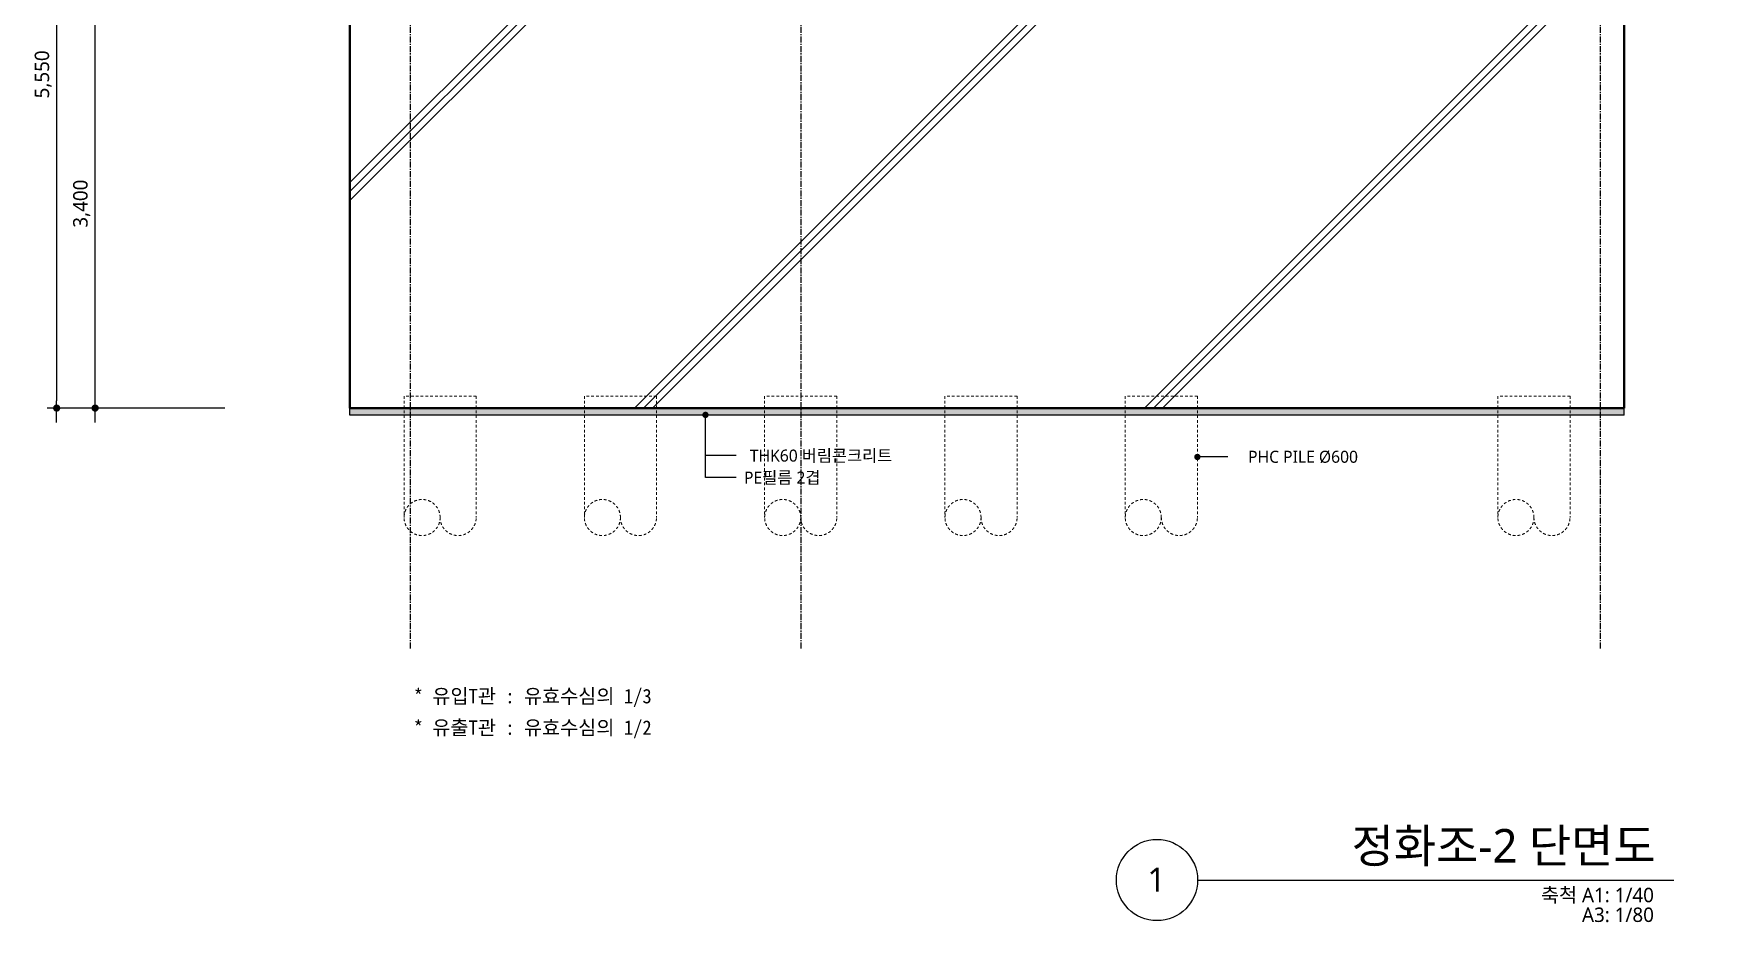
# Model space of a CAD drawing. Header units: millimetres. Extents: x 169673 to 334584, y 156879 to 224061.
# Drawn here: x 242102 to 256133, y 157269 to 164658 of the extents above; entities that cross this region are included whole.
import ezdxf
from ezdxf.enums import TextEntityAlignment as Align

# ---------------------------------------------------------------- set-up
doc = ezdxf.new("R2010")
doc.units = ezdxf.units.MM
doc.header["$LTSCALE"] = 40
doc.header["$MEASUREMENT"] = 0
for name, pattern in [('CEN', [62, 60, -1, 0, -1]), ('CENTER', [2, 1.25, -0.25, 0.25, -0.25]), ('HID', [2, 1.1, -0.9])]:
    doc.linetypes.add(name, pattern=pattern)
doc.layers.get('0').update_dxf_attribs({"linetype": 'CONTINUOUS'})
for name, color, linetype, lineweight in [('A-CONC-LIN1', 2, 'CONTINUOUS', 40), ('A-MKXS-TEXT1', 3, 'CONTINUOUS', 25), ('A-XXXX-HATC', 8, 'CONTINUOUS', 18), ('A-XXXX-SYMB', 7, 'CONTINUOUS', 25), ('A-XXXX-TXT1', 3, 'CONTINUOUS', 25), ('A-XXXX-WAT1', 9, 'HID', 20)]:
    doc.layers.add(name, color=color, linetype=linetype, lineweight=lineweight)
for name, color, linetype in [('A-CONC-SOLD', 252, 'CEN'), ('A-DIMS', 7, 'CONTINUOUS'), ('A-MKXS-LEAD', 7, 'CONTINUOUS'), ('A-SECT-LIN3', 255, 'CONTINUOUS'), ('AA-AXIS-LINE-1', 1, 'CENTER')]:
    doc.layers.add(name, color=color, linetype=linetype)
doc.styles.add('HY울릉도L', font='')
doc.styles.add('돋움체', font='')
doc.styles.add('맑은고딕', font='malgun.ttf')
doc.styles.get('HY울릉도L').set_extended_font_data('HYwulM')
doc.styles.get('돋움체').set_extended_font_data('DotumChe')
doc.dimstyles.new('CDIM', dxfattribs={"dimtxt": 3, "dimasz": 1.5, "dimexe": 2, "dimexo": 1, "dimgap": 1, "dimtad": 1, "dimdec": 0, "dimrnd": 0.5, "dimzin": 0, "dimdsep": 32, "dimlunit": 6, "dimtxsty": 'HY울릉도L', "dimblk1": '_CIDOT', "dimblk2": '_CIDOT', "dimsah": 1, "dimcen": 5.5, "dimclrd": 2, "dimclre": 2, "dimclrt": 7, "dimadec": 0, "dimazin": 0, "dimtfac": 1, "dimtdec": 0, "dimtix": 1, "dimtmove": 2, "dimatfit": 1, "dimldrblk": '_CIDOT', "dimfxl": 1, "dimtolj": 1, "dimtzin": 0, "dimlwd": -1, "dimarcsym": 0})

# ---------------------------------------------------------------- blocks, each defined once
blk = doc.blocks.new('_CIDOT')
at = {"color": 0, "linetype": 'ByBlock'}
blk.add_line((2, 0), (-1, 0), dxfattribs=at)
at = {"color": 0, "linetype": 'ByBlock', "const_width": 0.5}
blk.add_lwpolyline([(-0.25, 0, 1), (0.25, 0, 1)], format="xyb", close=True, dxfattribs=at)
blk = doc.blocks.new('*D162')
at = {"layer": 'A-DIMS', "lineweight": -2, "transparency": 16777216}
for p, q in [((243693, 164945), (242533, 164945)), ((243693, 161545), (242533, 161545))]:
    blk.add_line(p, q, dxfattribs=at)
at = {"layer": 'A-DIMS', "transparency": 16777216}
blk.add_line((242613, 161605), (242613, 164885), dxfattribs=at)
at = {"layer": 'A-DIMS', "transparency": 16777216, "xscale": 60, "yscale": 60, "zscale": 60}
for p, rotation in [((242613, 164945), 90), ((242613, 161545), 270)]:
    blk.add_blockref('_CIDOT', p, dxfattribs=dict(at, rotation=rotation))
at = {"layer": 'A-DIMS', "color": 3, "transparency": 16777216, "insert": (242501, 163245), "char_height": 120, "attachment_point": 5, "rotation": 90, "style": '맑은고딕'}
blk.add_mtext('\\A1;3,400', dxfattribs=at)
blk = doc.blocks.new('*D163')
at = {"layer": 'A-DIMS', "lineweight": -2, "transparency": 16777216}
for p, q in [((243693, 167095), (242213, 167095)), ((243693, 161545), (242213, 161545))]:
    blk.add_line(p, q, dxfattribs=at)
at = {"layer": 'A-DIMS', "transparency": 16777216}
blk.add_line((242293, 167035), (242293, 161605), dxfattribs=at)
at = {"layer": 'A-DIMS', "transparency": 16777216, "xscale": 60, "yscale": 60, "zscale": 60}
for p, rotation in [((242293, 167095), 90), ((242293, 161545), 270)]:
    blk.add_blockref('_CIDOT', p, dxfattribs=dict(at, rotation=rotation))
at = {"layer": 'A-DIMS', "color": 3, "transparency": 16777216, "insert": (242181, 164320), "char_height": 120, "attachment_point": 5, "rotation": 90, "style": '맑은고딕'}
blk.add_mtext('\\A1;5,550', dxfattribs=at)

msp = doc.modelspace()

# ---------------------------------------------------------------- hatches: boundary and pattern name
at = {"layer": 'A-CONC-SOLD'}
h = msp.add_hatch(dxfattribs=at)
h.set_pattern_fill('CONC', color=256, scale=100)
h.set_pattern_definition([(45, (-84000, 0), (-2121.32, 2121.32), []), (45, (-84000, 75), (-2121.32, 2121.32), []), (45, (-84000, 150), (-2121.32, 2121.32), [])])
h.paths.add_polyline_path([(255333.1, 166395.2), (256133.1, 166395.2), (256133.1, 166895.2), (255333.1, 166895.2), (255333.1, 169095.2), (256133.1, 169095.2), (256133.1, 169395.2), (244233.1, 169395.2), (244233.1, 169195.2), (245033.1, 169195.2), (245033.1, 166895.2), (244733.1, 166895.2), (244733.1, 161545.2), (255333.1, 161545.2)])
h.paths.add_polyline_path([(247233.1, 164945.2), (247233.1, 166745.2), (249133.1, 166745.2), (249133.1, 164945.2)], flags=16)
h.paths.add_polyline_path([(249333.1, 164945.2), (249333.1, 166745.2), (251233.1, 166745.2), (251233.1, 164945.2)], flags=16)
h.paths.add_polyline_path([(247033.1, 164945.2), (245433.1, 164945.2), (245433.1, 166745.2), (247033.1, 166745.2)], flags=16)
h.paths.add_polyline_path([(251433.1, 164945.2), (251433.1, 166745.2), (254933.1, 166745.2), (254933.1, 164945.2)], flags=16)
h.paths.add_polyline_path([(245433.1, 166895.2), (245433.1, 169195.2), (254933.1, 169195.2), (254933.1, 166895.2)], flags=16)
at = {"layer": 'A-MKXS-LEAD'}
h = msp.add_hatch(color=256, dxfattribs=at)
h.dxf.hatch_style = 1
h.paths.add_polyline_path([(247664.1, 161488.4, 1), (247717.4, 161488.4, 1)])
h = msp.add_hatch(color=256, dxfattribs=at)
h.dxf.hatch_style = 1
h.paths.add_polyline_path([(251756.4, 161138.4, 1), (251809.7, 161138.4, 1)])
at = {"layer": 'A-XXXX-HATC'}
h = msp.add_hatch(dxfattribs=at)
h.set_pattern_fill('DOTS', color=256, scale=100)
h.set_pattern_definition([(0, (112486.8034, 241178.151), (3.125, 6.25), [0, -6.25])])
h.paths.add_polyline_path([(255333.1, 161545.2), (255333.1, 161485.2), (244733.1, 161485.2), (244733.1, 161545.2)])

# ---------------------------------------------------------------- linework, layer by layer
at = {"layer": 'A-CONC-LIN1'}
for p, q in [((244733.1, 166895.2), (244733.1, 161545.2)), ((255333.1, 166395.2), (255333.1, 161545.2)), ((244733.1, 161545.2), (255333.1, 161545.2))]:
    msp.add_line(p, q, dxfattribs=at)
at = {"layer": 'A-MKXS-LEAD'}
for p, q in [((247690.8, 160967), (247690.8, 161485.2)), ((247944.9, 161149.7), (247690.8, 161149.7)), ((252037.2, 161140), (251783.1, 161140)), ((247944.9, 160967), (247690.8, 160967))]:
    msp.add_line(p, q, dxfattribs=at)
at = {"layer": 'A-SECT-LIN3'}
for p, q in [((244733.1, 161485.2), (244733.1, 161545.2)), ((255333.1, 161485.2), (255333.1, 161545.2)), ((255333.1, 161485.2), (244733.1, 161485.2))]:
    msp.add_line(p, q, dxfattribs=at)
at = {"layer": 'A-XXXX-SYMB'}
msp.add_line((251784.5, 157620), (255746.6, 157620), dxfattribs=at)
msp.add_circle((251447, 157620), 337.5, dxfattribs=at)
at = {"layer": 'A-XXXX-WAT1', "ltscale": 0.5}
for p, q in [((245783.1, 161645.2), (245183.1, 161645.2)), ((245183.1, 161645.2), (245183.1, 160634.9)), ((245783.1, 161645.2), (245783.1, 160634.9)), ((247283.1, 161645.2), (246683.1, 161645.2)), ((246683.1, 161645.2), (246683.1, 160634.9)), ((247283.1, 161645.2), (247283.1, 160634.9)), ((248783.1, 161645.2), (248183.1, 161645.2)), ((248183.1, 161645.2), (248183.1, 160634.9)), ((248783.1, 161645.2), (248783.1, 160634.9)), ((250283.1, 161645.2), (249683.1, 161645.2)), ((249683.1, 161645.2), (249683.1, 160634.9)), ((250283.1, 161645.2), (250283.1, 160634.9)), ((251783.1, 161645.2), (251183.1, 161645.2)), ((251183.1, 161645.2), (251183.1, 160634.9)), ((251783.1, 161645.2), (251783.1, 160634.9)), ((254883.1, 161645.2), (254283.1, 161645.2)), ((254283.1, 161645.2), (254283.1, 160634.9)), ((254883.1, 161645.2), (254883.1, 160634.9))]:
    msp.add_line(p, q, dxfattribs=at)
for centre in [(245333.1, 160634.9), (246833.1, 160634.9), (248333.1, 160634.9), (249833.1, 160634.9), (251333.1, 160634.9), (254433.1, 160634.9)]:
    msp.add_circle(centre, 150, dxfattribs=at)
for centre in [(245633.1, 160634.9), (247133.1, 160634.9), (248633.1, 160634.9), (250133.1, 160634.9), (251633.1, 160634.9), (254733.1, 160634.9)]:
    msp.add_arc(centre, 150, 180, 0, dxfattribs=at)
at = {"layer": 'AA-AXIS-LINE-1'}
for p, q in [((245233.1, 171595.2), (245233.1, 159545.2)), ((248483.1, 171595.2), (248483.1, 159545.2)), ((255133.1, 171595.2), (255133.1, 159545.2))]:
    msp.add_line(p, q, dxfattribs=at)

# ---------------------------------------------------------------- texts
at = {"layer": 'A-MKXS-TEXT1', "style": '맑은고딕'}
for s, p in [('THK60 버림콘크리트', (249244.9, 161149.7)), (' PHC PILE %%C600', (253119.2, 161140)), ('PE필름 2겹', (248647.4, 160967))]:
    msp.add_text(s, height=100, dxfattribs=at).set_placement(p, align=Align.MIDDLE_RIGHT)
at = {"layer": 'A-MKXS-TEXT1', "style": '돋움체'}
for s, p in [('* 유입T관 : 유효수심의 1/3', (246253.3, 159149.5)), ('* 유출T관 : 유효수심의 1/2', (246253.3, 158887.6))]:
    msp.add_text(s, height=120, dxfattribs=at).set_placement(p, align=Align.MIDDLE_CENTER)
at = {"layer": 'A-XXXX-TXT1', "style": '맑은고딕'}
msp.add_text('정화조-2 단면도', height=280, dxfattribs=at).set_placement((255595.3, 157680.6), align=Align.BOTTOM_RIGHT)
msp.add_text('1', height=200, dxfattribs=at).set_placement((251442.6, 157624), align=Align.MIDDLE)
for s, p in [('축척 A1: 1/40', (255581.1, 157555.4)), ('A3: 1/80', (255581.1, 157391.2))]:
    msp.add_text(s, height=120, dxfattribs=at).set_placement(p, align=Align.TOP_RIGHT)

# ---------------------------------------------------------------- dimensions: what is measured, and where the dimension line sits
at = {"layer": 'A-DIMS'}
for base, p1, p2, angle, picture, middle in [((242293.1, 161545.2), (243733.1, 167095.2), (243733.1, 161545.2), 270, '*D163', (242181, 164320.2)), ((242613.1, 164945.2), (243733.1, 161545.2), (243733.1, 164945.2), 90, '*D162', (242501, 163245.2))]:
    dim = msp.add_linear_dim(base=base, p1=p1, p2=p2, angle=angle, dimstyle='CDIM', override={"dimscale": 40, "dimtxsty": '맑은고딕', "dimclrd": 256, "dimclre": 256, "dimclrt": 3}, dxfattribs=at)
    dim.commit()
    dim.dimension.update_dxf_attribs({"geometry": picture, "text_midpoint": middle})

doc.saveas('drawing.dxf')
